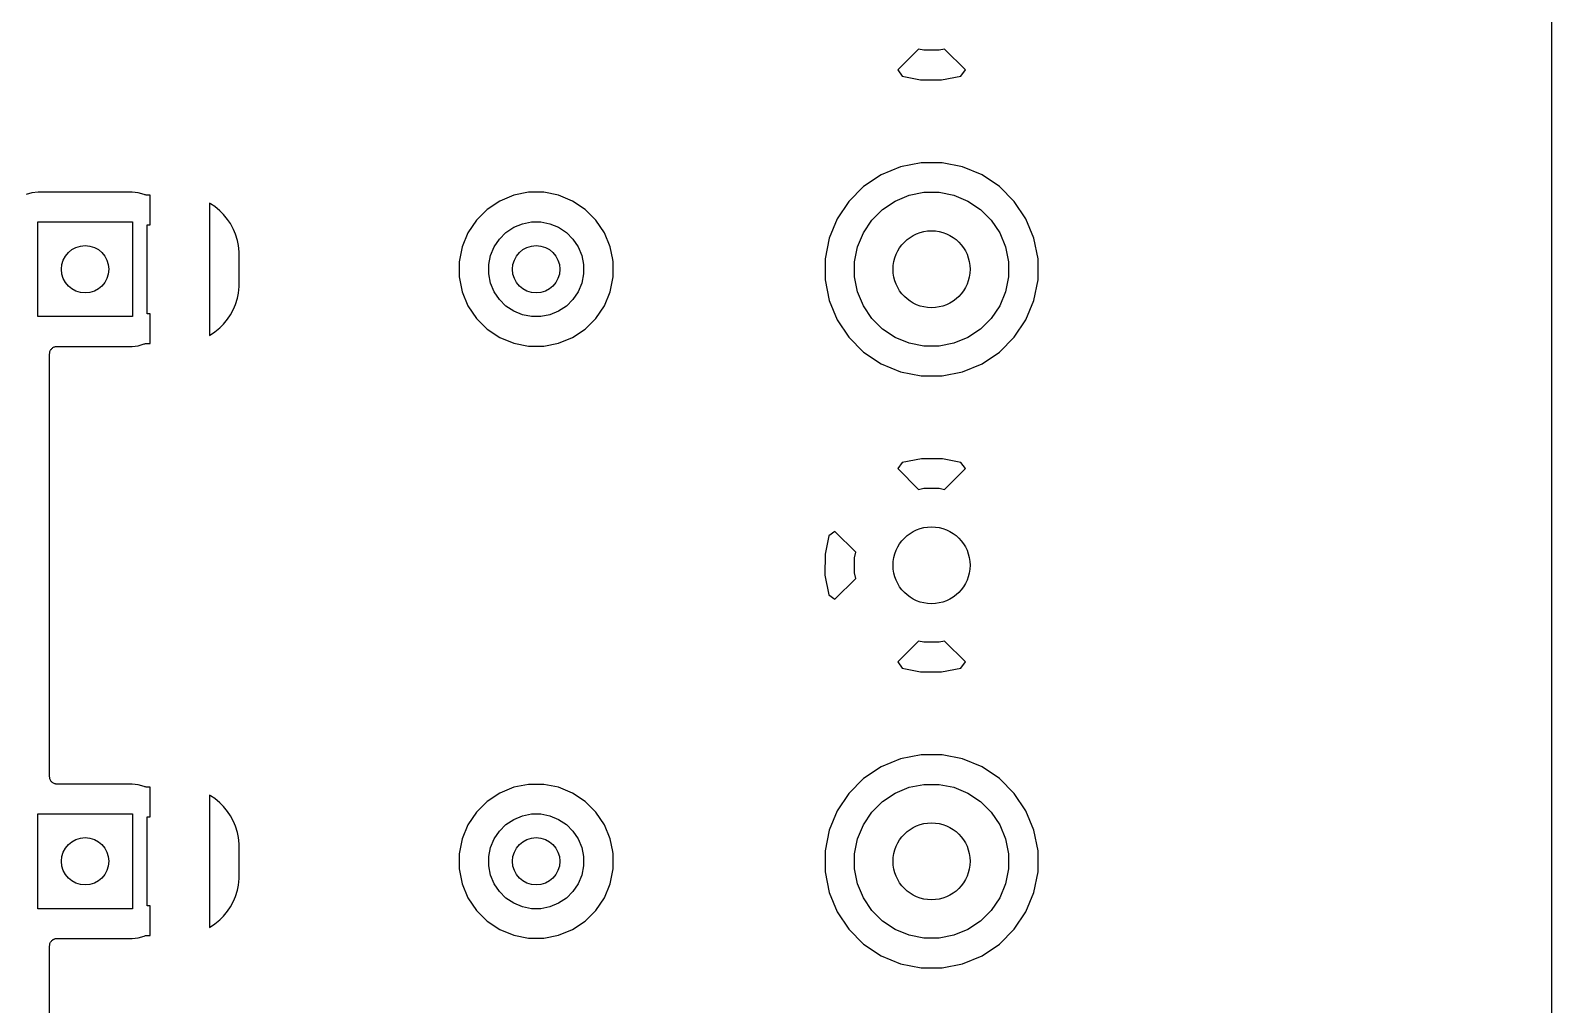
# Model space of a CAD drawing. Extents: x 1.67 to 6.2, y -5.98 to -1.89.
# Drawn here: x 5.188 to 6.2, y -3.146 to -2.499 of the extents above; entities that cross this region are included whole.
import ezdxf

# ---------------------------------------------------------------- set-up
doc = ezdxf.new("R2010")
doc.units = 0
doc.header["$MEASUREMENT"] = 0
doc.layers.add('BLACK', color=7, linetype='CONTINUOUS')

msp = doc.modelspace()

# ---------------------------------------------------------------- linework, layer by layer
at = {"layer": 'BLACK', "linetype": 'CONTINUOUS'}
for p, q in [((6.1998, -2.02784), (6.1998, -5.84521)), ((5.77871, -2.51108), (5.7649, -2.52489)), ((5.78236, -2.51181), (5.77871, -2.51108)), ((5.79244, -2.51181), (5.78236, -2.51181)), ((5.7961, -2.51108), (5.79244, -2.51181)), ((5.80991, -2.52489), (5.7961, -2.51108)), ((5.7649, -2.52489), (5.76782, -2.52896)), ((5.76782, -2.52896), (5.78008, -2.53146)), ((5.79404, -2.53153), (5.80694, -2.52903)), ((5.80694, -2.52903), (5.80991, -2.52489)), ((5.78008, -2.53146), (5.79404, -2.53153)), ((5.76673, -2.58934), (5.75383, -2.59468)), ((5.78042, -2.58661), (5.76673, -2.58934)), ((5.79438, -2.58661), (5.78042, -2.58661)), ((5.80807, -2.58934), (5.79438, -2.58661)), ((5.82097, -2.59468), (5.80807, -2.58934)), ((5.75383, -2.59468), (5.74223, -2.60243)), ((5.83258, -2.60244), (5.82097, -2.59468)), ((5.18905, -2.60658), (5.18509, -2.60779)), ((5.19316, -2.60618), (5.18905, -2.60658)), ((5.25566, -2.60618), (5.19316, -2.60618)), ((5.25976, -2.60658), (5.25566, -2.60618)), ((5.26372, -2.60778), (5.25976, -2.60658)), ((5.26408, -2.60794), (5.26372, -2.60778)), ((5.2641, -2.60794), (5.26408, -2.60794)), ((5.26413, -2.60795), (5.2641, -2.60794)), ((5.26457, -2.60804), (5.26413, -2.60795)), ((5.26502, -2.60814), (5.26457, -2.60804)), ((5.26504, -2.60814), (5.26502, -2.60814)), ((5.26507, -2.60814), (5.26504, -2.60814)), ((5.26552, -2.60814), (5.26507, -2.60814)), ((5.26565, -2.60814), (5.26552, -2.60814)), ((5.26568, -2.60815), (5.26565, -2.60814)), ((5.26575, -2.60815), (5.26568, -2.60815)), ((5.26592, -2.60815), (5.26575, -2.60815)), ((5.26598, -2.60815), (5.26592, -2.60815)), ((5.26599, -2.60815), (5.26598, -2.60815)), ((5.26772, -2.60815), (5.26599, -2.60815)), ((5.26772, -2.62795), (5.26772, -2.60815)), ((5.50948, -2.60827), (5.50017, -2.61212)), ((5.51937, -2.6063), (5.50948, -2.60827)), ((5.52945, -2.6063), (5.51937, -2.6063)), ((5.53934, -2.60827), (5.52945, -2.6063)), ((5.54865, -2.61212), (5.53934, -2.60827)), ((5.74223, -2.60243), (5.73236, -2.61231)), ((5.76316, -2.61212), (5.77247, -2.60827)), ((5.77247, -2.60827), (5.78236, -2.6063)), ((5.78236, -2.6063), (5.79244, -2.6063)), ((5.79244, -2.6063), (5.80233, -2.60827)), ((5.80233, -2.60827), (5.81164, -2.61212)), ((5.84245, -2.61231), (5.83258, -2.60244)), ((5.30788, -2.61394), (5.30709, -2.61352)), ((5.30709, -2.61352), (5.30709, -2.70144)), ((5.31069, -2.61582), (5.30788, -2.61394)), ((5.31406, -2.61859), (5.31069, -2.61582)), ((5.31645, -2.62098), (5.31406, -2.61859)), ((5.49178, -2.61773), (5.48465, -2.62485)), ((5.50017, -2.61212), (5.49178, -2.61773)), ((5.55704, -2.61773), (5.54865, -2.61212)), ((5.56416, -2.62485), (5.55704, -2.61773)), ((5.73236, -2.61231), (5.7246, -2.62391)), ((5.74765, -2.62485), (5.75478, -2.61773)), ((5.75478, -2.61773), (5.76316, -2.61212)), ((5.81164, -2.61212), (5.82003, -2.61773)), ((5.82003, -2.61773), (5.82716, -2.62485)), ((5.8502, -2.62391), (5.84245, -2.61231)), ((5.19291, -2.62598), (5.25591, -2.62598)), ((5.19291, -2.68898), (5.19291, -2.62598)), ((5.25591, -2.62598), (5.25591, -2.68898)), ((5.26575, -2.68701), (5.26575, -2.62795)), ((5.26575, -2.62795), (5.26772, -2.62795)), ((5.31922, -2.62435), (5.31645, -2.62098)), ((5.32109, -2.62715), (5.31922, -2.62435)), ((5.32315, -2.631), (5.32109, -2.62715)), ((5.48465, -2.62485), (5.47905, -2.63324)), ((5.50433, -2.63302), (5.50949, -2.62957)), ((5.50949, -2.62957), (5.51522, -2.62719)), ((5.51522, -2.62719), (5.52131, -2.62598)), ((5.52131, -2.62598), (5.52751, -2.62598)), ((5.52751, -2.62598), (5.5336, -2.62719)), ((5.5336, -2.62719), (5.53933, -2.62957)), ((5.53933, -2.62957), (5.54449, -2.63302)), ((5.56977, -2.63324), (5.56416, -2.62485)), ((5.7246, -2.62391), (5.71926, -2.63681)), ((5.74205, -2.63324), (5.74765, -2.62485)), ((5.82716, -2.62485), (5.83276, -2.63324)), ((5.85554, -2.63681), (5.8502, -2.62391)), ((5.32444, -2.63412), (5.32315, -2.631)), ((5.32571, -2.6383), (5.32444, -2.63412)), ((5.32637, -2.64161), (5.32571, -2.6383)), ((5.47905, -2.63324), (5.4752, -2.64255)), ((5.4965, -2.64256), (5.49994, -2.6374)), ((5.49994, -2.6374), (5.50433, -2.63302)), ((5.54449, -2.63302), (5.54887, -2.6374)), ((5.54887, -2.6374), (5.55232, -2.64256)), ((5.57362, -2.64255), (5.56977, -2.63324)), ((5.71926, -2.63681), (5.71654, -2.6505)), ((5.73819, -2.64255), (5.74205, -2.63324)), ((5.83276, -2.63324), (5.83662, -2.64255)), ((5.85827, -2.6505), (5.85554, -2.63681)), ((5.3268, -2.64595), (5.32637, -2.64161)), ((5.3268, -2.64668), (5.3268, -2.64595)), ((5.32682, -2.64688), (5.3268, -2.64668)), ((5.32681, -2.64709), (5.32682, -2.64688)), ((5.32682, -2.64716), (5.32681, -2.64709)), ((5.32689, -2.64788), (5.32682, -2.64716)), ((5.32689, -2.66708), (5.32689, -2.64788)), ((5.4752, -2.64255), (5.47323, -2.65244)), ((5.49291, -2.65438), (5.49412, -2.64829)), ((5.49412, -2.64829), (5.4965, -2.64256)), ((5.55232, -2.64256), (5.5547, -2.64829)), ((5.5547, -2.64829), (5.55591, -2.65438)), ((5.5753, -2.65098), (5.57362, -2.64255)), ((5.71654, -2.6505), (5.71654, -2.66446)), ((5.73622, -2.65244), (5.73819, -2.64255)), ((5.83662, -2.64255), (5.83858, -2.65244)), ((5.85827, -2.66446), (5.85827, -2.6505)), ((5.47323, -2.65244), (5.47323, -2.66252)), ((5.49291, -2.66058), (5.49291, -2.65438)), ((5.49412, -2.66667), (5.49291, -2.66058)), ((5.55591, -2.66058), (5.5547, -2.66667)), ((5.55591, -2.65438), (5.55591, -2.66058)), ((5.57559, -2.65244), (5.5753, -2.65098)), ((5.57559, -2.66252), (5.57559, -2.65244)), ((5.73622, -2.66252), (5.73622, -2.65244)), ((5.83858, -2.65244), (5.83858, -2.66252)), ((5.32637, -2.67335), (5.3268, -2.66901)), ((5.3268, -2.66822), (5.32682, -2.66801)), ((5.3268, -2.66829), (5.3268, -2.66822)), ((5.3268, -2.66901), (5.3268, -2.66829)), ((5.32682, -2.6678), (5.32689, -2.66708)), ((5.32682, -2.66801), (5.32682, -2.6678)), ((5.47323, -2.66252), (5.4752, -2.67241)), ((5.4965, -2.6724), (5.49412, -2.66667)), ((5.5547, -2.66667), (5.55232, -2.6724)), ((5.57362, -2.67241), (5.57559, -2.66252)), ((5.71654, -2.66446), (5.71926, -2.67815)), ((5.73819, -2.67241), (5.73622, -2.66252)), ((5.83858, -2.66252), (5.83662, -2.67241)), ((5.85554, -2.67815), (5.85827, -2.66446)), ((5.32315, -2.68396), (5.32444, -2.68084)), ((5.32444, -2.68084), (5.32571, -2.67666)), ((5.32571, -2.67666), (5.32637, -2.67335)), ((5.4752, -2.67241), (5.47905, -2.68172)), ((5.49994, -2.67756), (5.4965, -2.6724)), ((5.50433, -2.68194), (5.49994, -2.67756)), ((5.54887, -2.67756), (5.54449, -2.68194)), ((5.55232, -2.6724), (5.54887, -2.67756)), ((5.56977, -2.68172), (5.57362, -2.67241)), ((5.71926, -2.67815), (5.7246, -2.69105)), ((5.74205, -2.68172), (5.73819, -2.67241)), ((5.83662, -2.67241), (5.83276, -2.68172)), ((5.8502, -2.69105), (5.85554, -2.67815)), ((5.25591, -2.68898), (5.19291, -2.68898)), ((5.26772, -2.68701), (5.26575, -2.68701)), ((5.26772, -2.70681), (5.26772, -2.68701)), ((5.31645, -2.69399), (5.31922, -2.69061)), ((5.31922, -2.69061), (5.32109, -2.68781)), ((5.32109, -2.68781), (5.32315, -2.68396)), ((5.47905, -2.68172), (5.48465, -2.69011)), ((5.48465, -2.69011), (5.49178, -2.69724)), ((5.50949, -2.68539), (5.50433, -2.68194)), ((5.51522, -2.68777), (5.50949, -2.68539)), ((5.52131, -2.68898), (5.51522, -2.68777)), ((5.52751, -2.68898), (5.52131, -2.68898)), ((5.5336, -2.68777), (5.52751, -2.68898)), ((5.53933, -2.68539), (5.5336, -2.68777)), ((5.54449, -2.68194), (5.53933, -2.68539)), ((5.55704, -2.69724), (5.56416, -2.69011)), ((5.56416, -2.69011), (5.56977, -2.68172)), ((5.7246, -2.69105), (5.73236, -2.70265)), ((5.74765, -2.69011), (5.74205, -2.68172)), ((5.75478, -2.69724), (5.74765, -2.69011)), ((5.82716, -2.69011), (5.82003, -2.69724)), ((5.83276, -2.68172), (5.82716, -2.69011)), ((5.84245, -2.70265), (5.8502, -2.69105)), ((5.30709, -2.70144), (5.30788, -2.70102)), ((5.30788, -2.70102), (5.31069, -2.69914)), ((5.31069, -2.69914), (5.31406, -2.69637)), ((5.31406, -2.69637), (5.31645, -2.69399)), ((5.49178, -2.69724), (5.50017, -2.70284)), ((5.54865, -2.70284), (5.55704, -2.69724)), ((5.76316, -2.70284), (5.75478, -2.69724)), ((5.82003, -2.69724), (5.81164, -2.70284)), ((5.20119, -2.71176), (5.20141, -2.71136)), ((5.20141, -2.71136), (5.20163, -2.71095)), ((5.20163, -2.71095), (5.20164, -2.71094)), ((5.20164, -2.71094), (5.20165, -2.71092)), ((5.20165, -2.71092), (5.20195, -2.71057)), ((5.20195, -2.71057), (5.20224, -2.71021)), ((5.20224, -2.71021), (5.20225, -2.7102)), ((5.20225, -2.7102), (5.20227, -2.71019)), ((5.20227, -2.71019), (5.20263, -2.70989)), ((5.20263, -2.70989), (5.20299, -2.7096)), ((5.20299, -2.7096), (5.203, -2.70959)), ((5.203, -2.70959), (5.20301, -2.70958)), ((5.20301, -2.70958), (5.20343, -2.70937)), ((5.20343, -2.70937), (5.20383, -2.70915)), ((5.20383, -2.70915), (5.20385, -2.70915)), ((5.20385, -2.70915), (5.20387, -2.70914)), ((5.20387, -2.70914), (5.20431, -2.70901)), ((5.20431, -2.70901), (5.20475, -2.70887)), ((5.20475, -2.70887), (5.20477, -2.70887)), ((5.20477, -2.70887), (5.20479, -2.70887)), ((5.20479, -2.70887), (5.20525, -2.70883)), ((5.20525, -2.70883), (5.20571, -2.70878)), ((5.20571, -2.70878), (5.25566, -2.70878)), ((5.25566, -2.70878), (5.25976, -2.70838)), ((5.25976, -2.70838), (5.26373, -2.70717)), ((5.26373, -2.70717), (5.26414, -2.707)), ((5.26414, -2.707), (5.26417, -2.707)), ((5.26417, -2.707), (5.2642, -2.70699)), ((5.2642, -2.70699), (5.26464, -2.7069)), ((5.26464, -2.7069), (5.26508, -2.70682)), ((5.26508, -2.70682), (5.26511, -2.70682)), ((5.26511, -2.70682), (5.26514, -2.70681)), ((5.26514, -2.70681), (5.26559, -2.70682)), ((5.26559, -2.70682), (5.26569, -2.70682)), ((5.26569, -2.70682), (5.26575, -2.70681)), ((5.26575, -2.70681), (5.26772, -2.70681)), ((5.50017, -2.70284), (5.50948, -2.70669)), ((5.50948, -2.70669), (5.51937, -2.70866)), ((5.51937, -2.70866), (5.52945, -2.70866)), ((5.52945, -2.70866), (5.53934, -2.70669)), ((5.53934, -2.70669), (5.54865, -2.70284)), ((5.73236, -2.70265), (5.74223, -2.71253)), ((5.77247, -2.70669), (5.76316, -2.70284)), ((5.78236, -2.70866), (5.77247, -2.70669)), ((5.79244, -2.70866), (5.78236, -2.70866)), ((5.80233, -2.70669), (5.79244, -2.70866)), ((5.81164, -2.70284), (5.80233, -2.70669)), ((5.83258, -2.71253), (5.84245, -2.70265)), ((5.20079, -2.71363), (5.20084, -2.71317)), ((5.20079, -2.71367), (5.20079, -2.71363)), ((5.20079, -2.7137), (5.20079, -2.71367)), ((5.20079, -2.71367), (5.20079, -2.71367)), ((5.20079, -2.71367), (5.20079, -2.71367)), ((5.20079, -2.99496), (5.20079, -2.7137)), ((5.20084, -2.71317), (5.20089, -2.71271)), ((5.20089, -2.71268), (5.20103, -2.71224)), ((5.20089, -2.7127), (5.20089, -2.71268)), ((5.20089, -2.71271), (5.20089, -2.7127)), ((5.20103, -2.71224), (5.20117, -2.71179)), ((5.20117, -2.71179), (5.20118, -2.71178)), ((5.20118, -2.71178), (5.20119, -2.71176)), ((5.74223, -2.71253), (5.75383, -2.72028)), ((5.75383, -2.72028), (5.76673, -2.72562)), ((5.80807, -2.72562), (5.82097, -2.72028)), ((5.82097, -2.72028), (5.83258, -2.71253)), ((5.76673, -2.72562), (5.78042, -2.72835)), ((5.78042, -2.72835), (5.79438, -2.72835)), ((5.79438, -2.72835), (5.80807, -2.72562)), ((5.76787, -2.78593), (5.7649, -2.79007)), ((5.7649, -2.79007), (5.77871, -2.80388)), ((5.78076, -2.78343), (5.76787, -2.78593)), ((5.79472, -2.7835), (5.78076, -2.78343)), ((5.80698, -2.786), (5.79472, -2.7835)), ((5.7961, -2.80388), (5.80991, -2.79007)), ((5.80991, -2.79007), (5.80698, -2.786)), ((5.77871, -2.80388), (5.78236, -2.80315)), ((5.78236, -2.80315), (5.79244, -2.80315)), ((5.79244, -2.80315), (5.7961, -2.80388)), ((5.72314, -2.83183), (5.71907, -2.83475)), ((5.73695, -2.84563), (5.72314, -2.83183)), ((5.71907, -2.83475), (5.71657, -2.84701)), ((5.71657, -2.84701), (5.7165, -2.86097)), ((5.73622, -2.84929), (5.73695, -2.84563)), ((5.73622, -2.85937), (5.73622, -2.84929)), ((5.7165, -2.86097), (5.719, -2.87387)), ((5.72314, -2.87684), (5.73695, -2.86303)), ((5.73695, -2.86303), (5.73622, -2.85937)), ((5.719, -2.87387), (5.72314, -2.87684)), ((5.77871, -2.90478), (5.7649, -2.91859)), ((5.78236, -2.90551), (5.77871, -2.90478)), ((5.79244, -2.90551), (5.78236, -2.90551)), ((5.7961, -2.90478), (5.79244, -2.90551)), ((5.80991, -2.91859), (5.7961, -2.90478)), ((5.7649, -2.91859), (5.76782, -2.92266)), ((5.76782, -2.92266), (5.78008, -2.92516)), ((5.79404, -2.92523), (5.80694, -2.92273)), ((5.80694, -2.92273), (5.80991, -2.91859)), ((5.78008, -2.92516), (5.79404, -2.92523)), ((5.76673, -2.98304), (5.75383, -2.98838)), ((5.78042, -2.98031), (5.76673, -2.98304)), ((5.79438, -2.98031), (5.78042, -2.98031)), ((5.80807, -2.98304), (5.79438, -2.98031)), ((5.82097, -2.98838), (5.80807, -2.98304)), ((5.75383, -2.98838), (5.74223, -2.99614)), ((5.83258, -2.99614), (5.82097, -2.98838)), ((5.20083, -2.99542), (5.20079, -2.99496)), ((5.20087, -2.99588), (5.20083, -2.99542)), ((5.20088, -2.9959), (5.20087, -2.99588)), ((5.20088, -2.99592), (5.20088, -2.9959)), ((5.20101, -2.99636), (5.20088, -2.99592)), ((5.20115, -2.9968), (5.20101, -2.99636)), ((5.20115, -2.99682), (5.20115, -2.9968)), ((5.20116, -2.99684), (5.20115, -2.99682)), ((5.20138, -2.99724), (5.20116, -2.99684)), ((5.20159, -2.99765), (5.20138, -2.99724)), ((5.2016, -2.99767), (5.20159, -2.99765)), ((5.20161, -2.99768), (5.2016, -2.99767)), ((5.2019, -2.99804), (5.20161, -2.99768)), ((5.20219, -2.9984), (5.2019, -2.99804)), ((5.20221, -2.99841), (5.20219, -2.9984)), ((5.20222, -2.99843), (5.20221, -2.99841)), ((5.20257, -2.99872), (5.20222, -2.99843)), ((5.20293, -2.99902), (5.20257, -2.99872)), ((5.20294, -2.99903), (5.20293, -2.99902)), ((5.20296, -2.99904), (5.20294, -2.99903)), ((5.20336, -2.99926), (5.20296, -2.99904)), ((5.20377, -2.99948), (5.20336, -2.99926)), ((5.20379, -2.99949), (5.20377, -2.99948)), ((5.2038, -2.9995), (5.20379, -2.99949)), ((5.20425, -2.99963), (5.2038, -2.9995)), ((5.20469, -2.99977), (5.20425, -2.99963)), ((5.2047, -2.99978), (5.20469, -2.99977)), ((5.20472, -2.99978), (5.2047, -2.99978)), ((5.20518, -2.99983), (5.20472, -2.99978)), ((5.20564, -2.99988), (5.20518, -2.99983)), ((5.20567, -2.99988), (5.20564, -2.99988)), ((5.20568, -2.99988), (5.20567, -2.99988)), ((5.20567, -2.99988), (5.20567, -2.99988)), ((5.20571, -2.99988), (5.20568, -2.99988)), ((5.25566, -2.99988), (5.20571, -2.99988)), ((5.25976, -3.00028), (5.25566, -2.99988)), ((5.26372, -3.00148), (5.25976, -3.00028)), ((5.26408, -3.00164), (5.26372, -3.00148)), ((5.2641, -3.00164), (5.26408, -3.00164)), ((5.26413, -3.00165), (5.2641, -3.00164)), ((5.26457, -3.00174), (5.26413, -3.00165)), ((5.26502, -3.00184), (5.26457, -3.00174)), ((5.26504, -3.00184), (5.26502, -3.00184)), ((5.26507, -3.00184), (5.26504, -3.00184)), ((5.26552, -3.00184), (5.26507, -3.00184)), ((5.26565, -3.00185), (5.26552, -3.00184)), ((5.26568, -3.00185), (5.26565, -3.00185)), ((5.26575, -3.00185), (5.26568, -3.00185)), ((5.26592, -3.00185), (5.26575, -3.00185)), ((5.26598, -3.00185), (5.26592, -3.00185)), ((5.26599, -3.00185), (5.26598, -3.00185)), ((5.26772, -3.00185), (5.26599, -3.00185)), ((5.26772, -3.02165), (5.26772, -3.00185)), ((5.50948, -3.00197), (5.50017, -3.00582)), ((5.51937, -3), (5.50948, -3.00197)), ((5.52945, -3), (5.51937, -3)), ((5.53934, -3.00197), (5.52945, -3)), ((5.54865, -3.00582), (5.53934, -3.00197)), ((5.74223, -2.99614), (5.73236, -3.00601)), ((5.76316, -3.00582), (5.77247, -3.00197)), ((5.77247, -3.00197), (5.78236, -3)), ((5.78236, -3), (5.79244, -3)), ((5.79244, -3), (5.80233, -3.00197)), ((5.80233, -3.00197), (5.81164, -3.00582)), ((5.84245, -3.00601), (5.83258, -2.99614)), ((5.30788, -3.00765), (5.30709, -3.00722)), ((5.30709, -3.00722), (5.30709, -3.09514)), ((5.31069, -3.00952), (5.30788, -3.00765)), ((5.31406, -3.01229), (5.31069, -3.00952)), ((5.31645, -3.01468), (5.31406, -3.01229)), ((5.31922, -3.01805), (5.31645, -3.01468)), ((5.49178, -3.01143), (5.48465, -3.01855)), ((5.50017, -3.00582), (5.49178, -3.01143)), ((5.55704, -3.01143), (5.54865, -3.00582)), ((5.56416, -3.01855), (5.55704, -3.01143)), ((5.73236, -3.00601), (5.7246, -3.01761)), ((5.74765, -3.01856), (5.75478, -3.01143)), ((5.75478, -3.01143), (5.76316, -3.00582)), ((5.81164, -3.00582), (5.82003, -3.01143)), ((5.82003, -3.01143), (5.82716, -3.01856)), ((5.8502, -3.01761), (5.84245, -3.00601)), ((5.19291, -3.01969), (5.25591, -3.01969)), ((5.19291, -3.08268), (5.19291, -3.01969)), ((5.25591, -3.01969), (5.25591, -3.08268)), ((5.26575, -3.08071), (5.26575, -3.02165)), ((5.26575, -3.02165), (5.26772, -3.02165)), ((5.32109, -3.02086), (5.31922, -3.01805)), ((5.32315, -3.0247), (5.32109, -3.02086)), ((5.32444, -3.02782), (5.32315, -3.0247)), ((5.48465, -3.01855), (5.47905, -3.02694)), ((5.50433, -3.02672), (5.50949, -3.02327)), ((5.50949, -3.02327), (5.51522, -3.0209)), ((5.51522, -3.0209), (5.52131, -3.01969)), ((5.52131, -3.01969), (5.52751, -3.01969)), ((5.52751, -3.01969), (5.5336, -3.0209)), ((5.5336, -3.0209), (5.53933, -3.02327)), ((5.53933, -3.02327), (5.54449, -3.02672)), ((5.56977, -3.02694), (5.56416, -3.01855)), ((5.7246, -3.01761), (5.71926, -3.03051)), ((5.74205, -3.02694), (5.74765, -3.01856)), ((5.82716, -3.01856), (5.83276, -3.02694)), ((5.85554, -3.03051), (5.8502, -3.01761)), ((5.32571, -3.032), (5.32444, -3.02782)), ((5.32637, -3.03531), (5.32571, -3.032)), ((5.3268, -3.03965), (5.32637, -3.03531)), ((5.47905, -3.02694), (5.4752, -3.03625)), ((5.4965, -3.03626), (5.49994, -3.0311)), ((5.49994, -3.0311), (5.50433, -3.02672)), ((5.54449, -3.02672), (5.54887, -3.0311)), ((5.54887, -3.0311), (5.55232, -3.03626)), ((5.57362, -3.03625), (5.56977, -3.02694)), ((5.71926, -3.03051), (5.71654, -3.0442)), ((5.73819, -3.03625), (5.74205, -3.02694)), ((5.83276, -3.02694), (5.83662, -3.03625)), ((5.85827, -3.0442), (5.85554, -3.03051)), ((5.3268, -3.04038), (5.3268, -3.03965)), ((5.32682, -3.04058), (5.3268, -3.04038)), ((5.32681, -3.04079), (5.32682, -3.04058)), ((5.32682, -3.04086), (5.32681, -3.04079)), ((5.32689, -3.04158), (5.32682, -3.04086)), ((5.32689, -3.06078), (5.32689, -3.04158)), ((5.4752, -3.03625), (5.47323, -3.04614)), ((5.49291, -3.04808), (5.49412, -3.04199)), ((5.49412, -3.04199), (5.4965, -3.03626)), ((5.55232, -3.03626), (5.5547, -3.04199)), ((5.5547, -3.04199), (5.55591, -3.04808)), ((5.5753, -3.04468), (5.57362, -3.03625)), ((5.57559, -3.04614), (5.5753, -3.04468)), ((5.71654, -3.0442), (5.71654, -3.05816)), ((5.73622, -3.04614), (5.73819, -3.03625)), ((5.83662, -3.03625), (5.83858, -3.04614)), ((5.85827, -3.05816), (5.85827, -3.0442)), ((5.47323, -3.04614), (5.47323, -3.05622)), ((5.49291, -3.05428), (5.49291, -3.04808)), ((5.49412, -3.06037), (5.49291, -3.05428)), ((5.55591, -3.05428), (5.5547, -3.06037)), ((5.55591, -3.04808), (5.55591, -3.05428)), ((5.57559, -3.05622), (5.57559, -3.04614)), ((5.73622, -3.05622), (5.73622, -3.04614)), ((5.83858, -3.04614), (5.83858, -3.05622)), ((5.32637, -3.06705), (5.3268, -3.06271)), ((5.3268, -3.06192), (5.32682, -3.06171)), ((5.3268, -3.06199), (5.3268, -3.06192)), ((5.3268, -3.06271), (5.3268, -3.06199)), ((5.32682, -3.0615), (5.32689, -3.06078)), ((5.32682, -3.06171), (5.32682, -3.0615)), ((5.47323, -3.05622), (5.4752, -3.06611)), ((5.4965, -3.0661), (5.49412, -3.06037)), ((5.5547, -3.06037), (5.55232, -3.0661)), ((5.57362, -3.06611), (5.57559, -3.05622)), ((5.71654, -3.05816), (5.71926, -3.07185)), ((5.73819, -3.06611), (5.73622, -3.05622)), ((5.83858, -3.05622), (5.83662, -3.06611)), ((5.85554, -3.07185), (5.85827, -3.05816)), ((5.32315, -3.07766), (5.32444, -3.07454)), ((5.32444, -3.07454), (5.32571, -3.07036)), ((5.32571, -3.07036), (5.32637, -3.06705)), ((5.4752, -3.06611), (5.47905, -3.07542)), ((5.47905, -3.07542), (5.48465, -3.08381)), ((5.49994, -3.07126), (5.4965, -3.0661)), ((5.50433, -3.07565), (5.49994, -3.07126)), ((5.50949, -3.07909), (5.50433, -3.07565)), ((5.54449, -3.07565), (5.53933, -3.07909)), ((5.54887, -3.07126), (5.54449, -3.07565)), ((5.55232, -3.0661), (5.54887, -3.07126)), ((5.56416, -3.08381), (5.56977, -3.07542)), ((5.56977, -3.07542), (5.57362, -3.06611)), ((5.71926, -3.07185), (5.7246, -3.08475)), ((5.74205, -3.07542), (5.73819, -3.06611)), ((5.74765, -3.08381), (5.74205, -3.07542)), ((5.83276, -3.07542), (5.82716, -3.08381)), ((5.83662, -3.06611), (5.83276, -3.07542)), ((5.8502, -3.08475), (5.85554, -3.07185)), ((5.25591, -3.08268), (5.19291, -3.08268)), ((5.26772, -3.08071), (5.26575, -3.08071)), ((5.26772, -3.10051), (5.26772, -3.08071)), ((5.31645, -3.08769), (5.31922, -3.08431)), ((5.31922, -3.08431), (5.32109, -3.08151)), ((5.32109, -3.08151), (5.32315, -3.07766)), ((5.48465, -3.08381), (5.49178, -3.09094)), ((5.51522, -3.08147), (5.50949, -3.07909)), ((5.52131, -3.08268), (5.51522, -3.08147)), ((5.52751, -3.08268), (5.52131, -3.08268)), ((5.5336, -3.08147), (5.52751, -3.08268)), ((5.53933, -3.07909), (5.5336, -3.08147)), ((5.55704, -3.09094), (5.56416, -3.08381)), ((5.7246, -3.08475), (5.73236, -3.09636)), ((5.75478, -3.09094), (5.74765, -3.08381)), ((5.82716, -3.08381), (5.82003, -3.09094)), ((5.84245, -3.09636), (5.8502, -3.08475)), ((5.30709, -3.09514), (5.30788, -3.09472)), ((5.30788, -3.09472), (5.31069, -3.09284)), ((5.31069, -3.09284), (5.31406, -3.09007)), ((5.31406, -3.09007), (5.31645, -3.08769)), ((5.49178, -3.09094), (5.50017, -3.09654)), ((5.54865, -3.09654), (5.55704, -3.09094)), ((5.76316, -3.09654), (5.75478, -3.09094)), ((5.82003, -3.09094), (5.81164, -3.09654)), ((5.20089, -3.10638), (5.20103, -3.10594)), ((5.20103, -3.10594), (5.20117, -3.1055)), ((5.20117, -3.1055), (5.20118, -3.10548)), ((5.20118, -3.10548), (5.20119, -3.10546)), ((5.20119, -3.10546), (5.20141, -3.10506)), ((5.20141, -3.10506), (5.20163, -3.10465)), ((5.20163, -3.10465), (5.20164, -3.10464)), ((5.20164, -3.10464), (5.20165, -3.10462)), ((5.20165, -3.10462), (5.20195, -3.10427)), ((5.20195, -3.10427), (5.20224, -3.10391)), ((5.20224, -3.10391), (5.20225, -3.1039)), ((5.20225, -3.1039), (5.20227, -3.10389)), ((5.20227, -3.10389), (5.20263, -3.1036)), ((5.20263, -3.1036), (5.20299, -3.1033)), ((5.20299, -3.1033), (5.203, -3.1033)), ((5.203, -3.1033), (5.20301, -3.10328)), ((5.20301, -3.10328), (5.20343, -3.10307)), ((5.20343, -3.10307), (5.20383, -3.10285)), ((5.20383, -3.10285), (5.20385, -3.10285)), ((5.20385, -3.10285), (5.20387, -3.10284)), ((5.20387, -3.10284), (5.20431, -3.10271)), ((5.20431, -3.10271), (5.20475, -3.10257)), ((5.20475, -3.10257), (5.20477, -3.10257)), ((5.20477, -3.10257), (5.20479, -3.10257)), ((5.20479, -3.10257), (5.20525, -3.10253)), ((5.20525, -3.10253), (5.20571, -3.10248)), ((5.20571, -3.10248), (5.25566, -3.10248)), ((5.25566, -3.10248), (5.25976, -3.10208)), ((5.25976, -3.10208), (5.26373, -3.10088)), ((5.26373, -3.10088), (5.26414, -3.1007)), ((5.26414, -3.1007), (5.26417, -3.1007)), ((5.26417, -3.1007), (5.2642, -3.10069)), ((5.2642, -3.10069), (5.26464, -3.10061)), ((5.26464, -3.10061), (5.26508, -3.10052)), ((5.26508, -3.10052), (5.26511, -3.10052)), ((5.26511, -3.10052), (5.26514, -3.10051)), ((5.26514, -3.10051), (5.26559, -3.10052)), ((5.26559, -3.10052), (5.26569, -3.10052)), ((5.26569, -3.10052), (5.26575, -3.10051)), ((5.26575, -3.10051), (5.26772, -3.10051)), ((5.50017, -3.09654), (5.50948, -3.1004)), ((5.50948, -3.1004), (5.51937, -3.10236)), ((5.51937, -3.10236), (5.52945, -3.10236)), ((5.52945, -3.10236), (5.53934, -3.1004)), ((5.53934, -3.1004), (5.54865, -3.09654)), ((5.73236, -3.09636), (5.74223, -3.10623)), ((5.77247, -3.1004), (5.76316, -3.09654)), ((5.78236, -3.10236), (5.77247, -3.1004)), ((5.79244, -3.10236), (5.78236, -3.10236)), ((5.80233, -3.1004), (5.79244, -3.10236)), ((5.81164, -3.09654), (5.80233, -3.1004)), ((5.83258, -3.10623), (5.84245, -3.09636)), ((5.20079, -3.10733), (5.20084, -3.10687)), ((5.20079, -3.10737), (5.20079, -3.10733)), ((5.20079, -3.1074), (5.20079, -3.10737)), ((5.20079, -3.10737), (5.20079, -3.10737)), ((5.20079, -3.10737), (5.20079, -3.10737)), ((5.20079, -3.38866), (5.20079, -3.1074)), ((5.20084, -3.10687), (5.20089, -3.10641)), ((5.20089, -3.1064), (5.20089, -3.10638)), ((5.20089, -3.10641), (5.20089, -3.1064)), ((5.74223, -3.10623), (5.75383, -3.11398)), ((5.75383, -3.11398), (5.76673, -3.11932)), ((5.80807, -3.11932), (5.82097, -3.11398)), ((5.82097, -3.11398), (5.83258, -3.10623)), ((5.76673, -3.11932), (5.78042, -3.12205)), ((5.78042, -3.12205), (5.79438, -3.12205)), ((5.79438, -3.12205), (5.80807, -3.11932))]:
    msp.add_line(p, q, dxfattribs=at)
at = {"layer": 'BLACK'}
for centre, radius in [((5.7874, -2.65748), 0.02559), ((5.22441, -2.65748), 0.01575), ((5.22441, -2.65748), 0.01575), ((5.52441, -2.65748), 0.01575), ((5.7874, -2.85433), 0.02559), ((5.7874, -3.05118), 0.02559), ((5.22441, -3.05118), 0.01575), ((5.22441, -3.05118), 0.01575), ((5.52441, -3.05118), 0.01575)]:
    msp.add_circle(centre, radius, dxfattribs=at)

doc.saveas('drawing.dxf')
